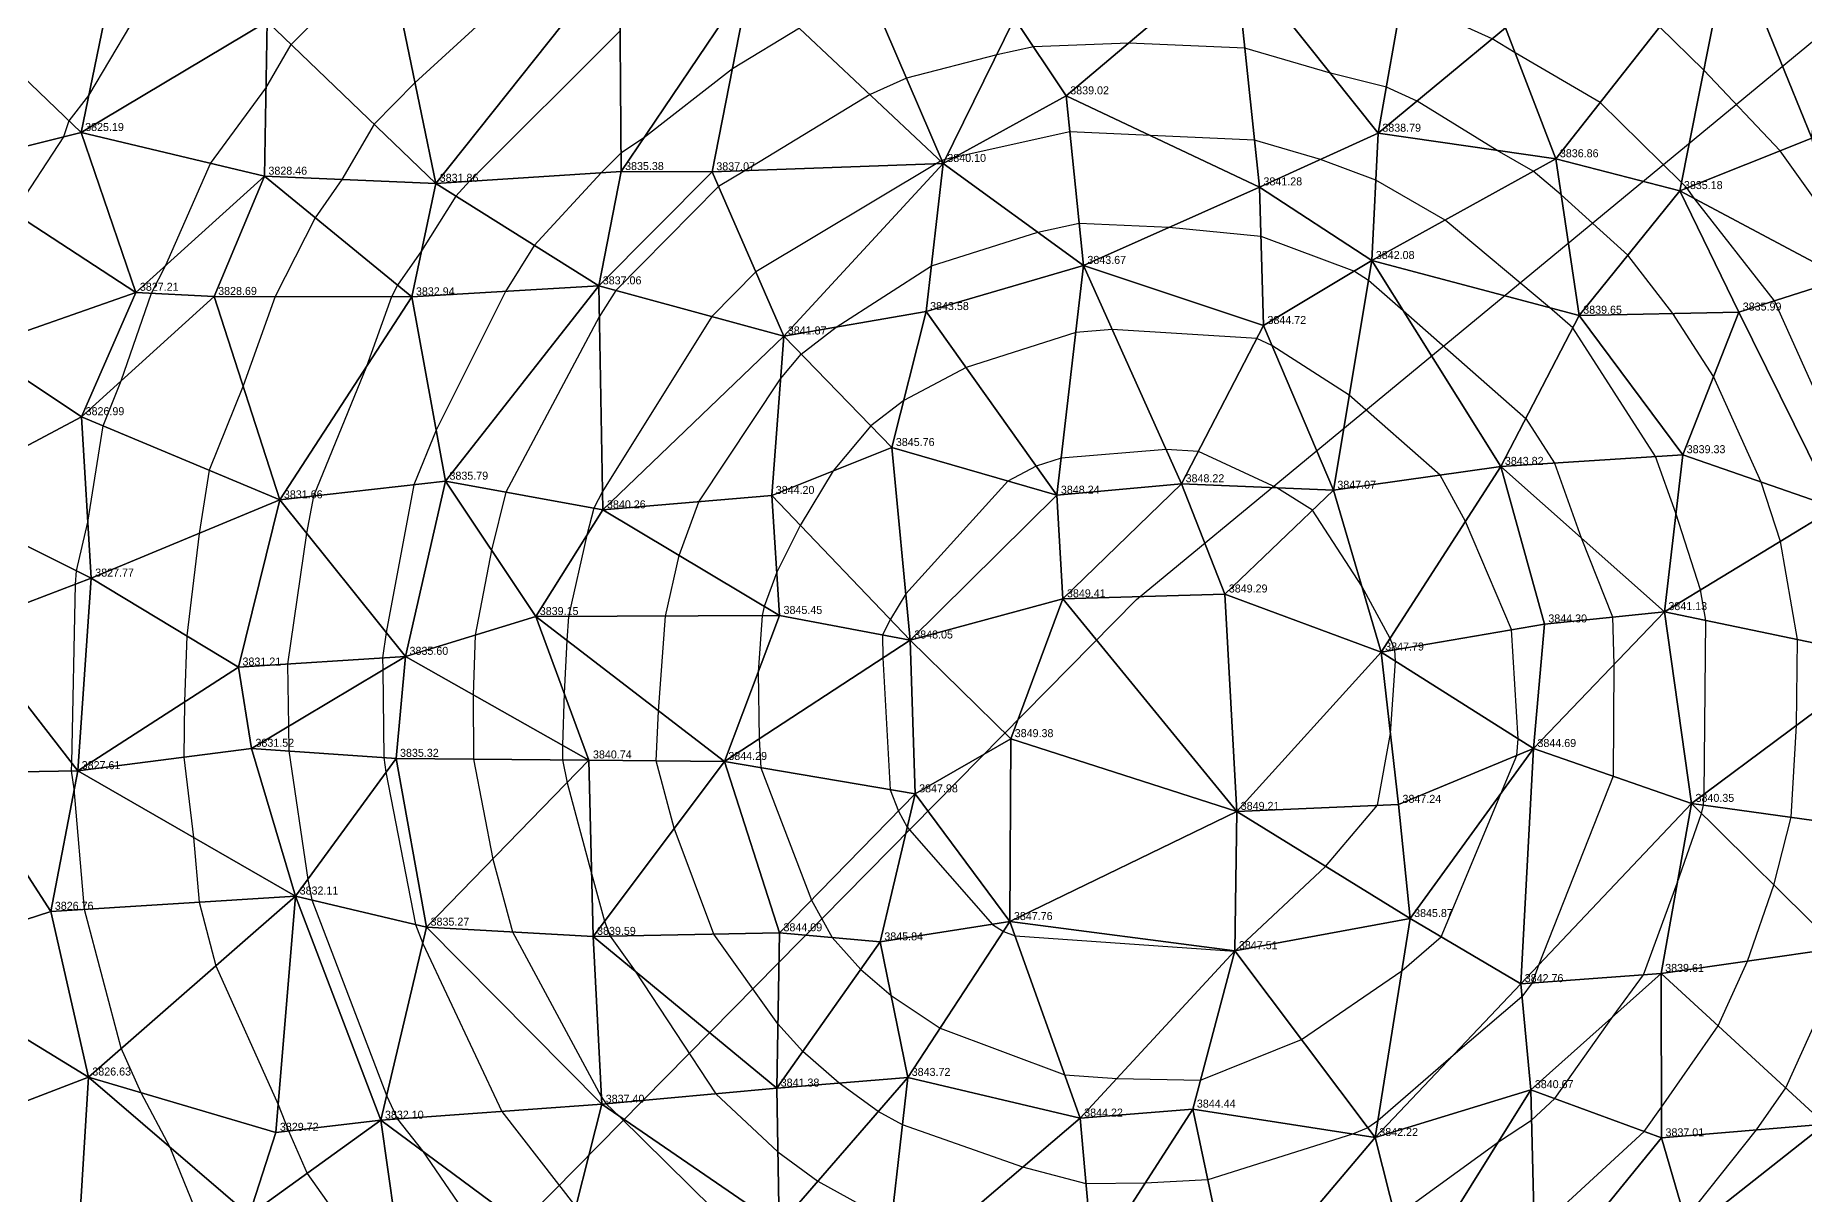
# Model space of a CAD drawing. Header units: metres. Extents: x 389994 to 390511, y 8247994 to 8248506.
# Drawn here: x 390112.5 to 390333.5, y 8248188.6 to 8248333.5 of the extents above; entities that cross this region are included whole.
import ezdxf

# ---------------------------------------------------------------- set-up
doc = ezdxf.new("R2010")
doc.units = ezdxf.units.M
for name, color, linetype in [('CURVAS_MAYORES', 30, 'Continuous'), ('CURVAS_MENORES', 33, 'Continuous'), ('EJE', 1, 'Continuous'), ('PUNTOS', 7, 'Continuous'), ('TIN', 8, 'Continuous')]:
    doc.layers.add(name, color=color, linetype=linetype)

msp = doc.modelspace()

# ---------------------------------------------------------------- linework, layer by layer
at = {"layer": 'CURVAS_MAYORES'}
for points, elevation in [([(390126.97, 8248339.22), (390119.12, 8248325.93), (390116.66, 8248322.77), (390115.97, 8248320.77), (390109.77, 8248311.28)], 3825), ([(390299.75, 8248183.86), (390313.46, 8248196.46), (390315.62, 8248199.51), (390322.71, 8248209.67), (390326.38, 8248217.76), (390329.68, 8248227.26), (390331.83, 8248235.73), (390332.5, 8248247.22), (390332.6, 8248257.96), (390330.48, 8248270.22), (390328.1, 8248277.63), (390322.11, 8248290.81), (390317.06, 8248298.71), (390311.41, 8248305.98), (390303.1, 8248313.54), (390299.6, 8248316.47), (390295.08, 8248319.09), (390285.1, 8248325.25), (390281.26, 8248326.99), (390274.27, 8248328.74), (390263.57, 8248331.88), (390249.06, 8248332.5), (390237.15, 8248332.03), (390232.57, 8248331.01), (390221.31, 8248328.11), (390216.74, 8248326.06), (390201.1, 8248316.55), (390197.83, 8248314.59), (390184.98, 8248301.57), (390182.92, 8248298.27), (390171.23, 8248276.36), (390169.44, 8248269.12), (390167.41, 8248258.5), (390167.17, 8248251.05), (390167.21, 8248243.01), (390169.62, 8248230.51), (390172.08, 8248221.4), (390183.17, 8248200.83), (390183.78, 8248199.91), (390185.48, 8248198.3), (390200.05, 8248183.94)], 3837.5)]:
    msp.add_lwpolyline(points, dxfattribs=dict(at, elevation=elevation))
at = {"layer": 'CURVAS_MENORES'}
for points, elevation in [([(390176.68, 8248342.94), (390159.89, 8248327.53), (390154.78, 8248322.36), (390150.77, 8248315.45), (390147.41, 8248310.67), (390142.41, 8248300.81), (390138.41, 8248289.64), (390134.19, 8248279.1), (390132.93, 8248271.22), (390131.37, 8248258.41), (390131.09, 8248250.15), (390131.02, 8248243.26), (390132.22, 8248233.22), (390132.91, 8248225.13), (390135.01, 8248217.17), (390142.81, 8248199.85), (390144.08, 8248196.53), (390146.43, 8248191.22), (390153.66, 8248180.96)], 3830), ([(390133.62, 8248183.82), (390129.29, 8248194.48), (390125.69, 8248201.31), (390123.19, 8248206.86), (390118.6, 8248224.23), (390117.32, 8248239.29), (390116.99, 8248241.53), (390117, 8248242.53), (390117.48, 8248264.88), (390117.58, 8248266.55), (390119.02, 8248272.64), (390120.93, 8248284.66), (390123.18, 8248290.27), (390126.95, 8248301.24), (390128.78, 8248304.73), (390134.35, 8248317.46), (390141.27, 8248326.87), (390144.43, 8248332.31), (390150.67, 8248338.62)], 3827.5), ([(390337.69, 8248282.56), (390329.74, 8248300.29), (390319.7, 8248313.11), (390318.78, 8248314.39), (390318.14, 8248315.07), (390307.96, 8248325.06), (390297.34, 8248331.28), (390294.47, 8248333.05), (390283.22, 8248338.17)], 3835), ([(390185.5, 8248333.99), (390166.7, 8248315.23), (390164.99, 8248313.38), (390160.71, 8248306.52), (390157.71, 8248302.24), (390156.96, 8248300.77), (390153.85, 8248292.06), (390147.2, 8248275.87), (390146.34, 8248271.24), (390143.97, 8248254.89), (390144.08, 8248247.11), (390144.11, 8248244.02), (390146.5, 8248227.96), (390147, 8248225.4), (390156.36, 8248200.9), (390157.72, 8248198.01), (390160.82, 8248194.03), (390170.21, 8248180.32)], 3832.5), ([(390207.92, 8248334.36), (390199.55, 8248329.28), (390188.46, 8248320.61), (390185.62, 8248318.72), (390183.16, 8248316.27), (390174.79, 8248307.21), (390171.2, 8248301.46), (390162.54, 8248284.1), (390159.75, 8248277.28), (390156.31, 8248258.83), (390155.85, 8248255.66), (390155.87, 8248254.15), (390155.99, 8248243.2), (390156.26, 8248241.37), (390159.95, 8248222.32), (390160.86, 8248219.94), (390170.74, 8248198.95), (390179.99, 8248187.05)], 3835), ([(390336.89, 8248309.99), (390330.44, 8248319.02), (390320.92, 8248329.1), (390315.39, 8248334.52)], 3832.5), ([(390282.37, 8248185.8), (390295.25, 8248195.17), (390299.39, 8248197.89), (390302.31, 8248200.57), (390309.6, 8248210.87), (390313.4, 8248216.05), (390317.6, 8248227.5), (390320.63, 8248236.22), (390320.89, 8248237.25), (390320.97, 8248238.64), (390321.17, 8248260.35), (390320.51, 8248264.17), (390317.43, 8248273.75), (390314.89, 8248280.82), (390304.54, 8248296.91), (390301.65, 8248299.45), (390288.58, 8248310.37), (390279.95, 8248315.37), (390273.03, 8248317.95), (390264.78, 8248320.38), (390251.77, 8248320.93), (390241.72, 8248321.41), (390227.26, 8248318.19), (390226.14, 8248317.94), (390225.73, 8248317.83), (390225.56, 8248317.76), (390224.99, 8248317.41), (390202.48, 8248303.89), (390196.98, 8248298.32), (390183.33, 8248276.46), (390182.22, 8248274.36), (390181.38, 8248270.98), (390179.08, 8248260.83), (390178.87, 8248257.83), (390178.53, 8248251.24), (390178.33, 8248244.75), (390178.34, 8248242.91), (390178.89, 8248240.06), (390181.96, 8248228.71), (390183.57, 8248222.75), (390184.26, 8248220.88), (390187.38, 8248216.51), (390197.49, 8248201.18), (390205.22, 8248193.91), (390210.21, 8248190.25), (390219.42, 8248185.18)], 3840), ([(390318.6, 8248185.46), (390327.51, 8248196.67), (390331.17, 8248201.91), (390337.38, 8248215.63)], 3835)]:
    msp.add_lwpolyline(points, dxfattribs=dict(at, elevation=elevation))
for points, elevation in [([(390224.42, 8248304.66), (390237.69, 8248308.86), (390242.86, 8248310.01), (390254.13, 8248309.48), (390265.58, 8248308.35), (390277.26, 8248304.01), (390279.03, 8248302.88), (390283.35, 8248299.07), (390298.67, 8248285.58), (390302.25, 8248280.01), (390305.61, 8248270.65), (390309.51, 8248260.77), (390309.69, 8248254.84), (390309.58, 8248240.86), (390300.3, 8248217.32), (390299.46, 8248215.03), (390298.19, 8248213.3), (390289.32, 8248205.7), (390280.2, 8248197.78), (390278.95, 8248196.92), (390277.02, 8248196.14), (390258.94, 8248190.44), (390251.11, 8248189.99), (390243.73, 8248189.94), (390235.83, 8248191.99), (390220.78, 8248197.28), (390217.76, 8248198.95), (390212.89, 8248202.51), (390208.33, 8248206.46), (390205.22, 8248209.9), (390197.21, 8248221.13), (390192.29, 8248234.37), (390190.01, 8248242.79), (390190.33, 8248249.01), (390191.18, 8248260.89), (390192.89, 8248268.46), (390195.34, 8248275.17), (390205.56, 8248290.52), (390208.15, 8248293.63), (390212.51, 8248297)], 3842.5), ([(390220.96, 8248287.84), (390216.84, 8248284.66), (390212.15, 8248279.02), (390208.03, 8248272.21), (390205.09, 8248266.37), (390203.53, 8248262.1), (390203.27, 8248260.94), (390202.76, 8248253.86), (390202.91, 8248245.56), (390203.12, 8248241.92), (390209.41, 8248225.37), (390212.01, 8248220.7), (390215.6, 8248216.72), (390219.38, 8248213.45), (390225.49, 8248209.37), (390241.07, 8248203.55), (390247.59, 8248203.09), (390258.05, 8248202.88), (390270.65, 8248207.97), (390283.18, 8248216.54), (390288.08, 8248220.8), (390295.54, 8248238.68), (390297.56, 8248243.46), (390297.71, 8248245.54), (390296.9, 8248259.19), (390291.13, 8248272.7), (390287.98, 8248278.5), (390276.62, 8248288.51), (390266.96, 8248294.71), (390265.07, 8248295.59), (390247, 8248296.7), (390242.44, 8248296.33), (390228.74, 8248291.94)], 3845), ([(390253.73, 8248281.72), (390240.63, 8248280.64), (390237.5, 8248279.63), (390233.94, 8248277.76), (390221.21, 8248263.67), (390219.28, 8248260.48), (390218.3, 8248258.53), (390218.36, 8248255.65), (390219.27, 8248239.18), (390220.29, 8248236.51), (390221.4, 8248234.5), (390232.06, 8248222.35), (390233.41, 8248221.45), (390234.86, 8248220.91), (390262.28, 8248219), (390262.31, 8248219), (390262.36, 8248219.01), (390262.44, 8248219.07), (390273.65, 8248229.6), (390280.13, 8248237.23), (390281.76, 8248246.22), (390282.41, 8248255.24), (390282.32, 8248256.67), (390281.71, 8248258.1), (390278.17, 8248264.63), (390272.01, 8248274.1), (390267.56, 8248276.9), (390257.77, 8248281.47)], 3847.5)]:
    msp.add_lwpolyline(points, close=True, dxfattribs=dict(at, elevation=elevation))
at = {"layer": 'EJE'}
msp.add_lwpolyline([(390034.34, 8248044.04), (390250.02, 8248262.95), (390470.51, 8248445.06)], dxfattribs=at)
at = {"layer": 'PUNTOS'}
for p in [(390241.26, 8248325.89, 3839.02), (390118.18, 8248321.31, 3825.19), (390280.25, 8248321.22, 3838.79), (390225.9, 8248317.44, 3840.1), (390302.43, 8248318.03, 3836.86), (390141.08, 8248315.85, 3828.46), (390185.64, 8248316.43, 3835.38), (390197.04, 8248316.4, 3837.07), (390162.48, 8248314.96, 3831.86), (390265.4, 8248314.51, 3841.28), (390317.93, 8248314.05, 3835.18), (390243.4, 8248304.7, 3843.67), (390279.44, 8248305.31, 3842.08), (390182.85, 8248302.14, 3837.06), (390125.02, 8248301.34, 3827.21), (390134.8, 8248300.82, 3828.69), (390159.51, 8248300.77, 3832.94), (390223.75, 8248298.93, 3843.58), (390305.35, 8248298.47, 3839.65), (390325.28, 8248298.87, 3835.99), (390205.97, 8248295.88, 3841.87), (390265.9, 8248297.19, 3844.72), (390118.24, 8248285.79, 3826.99), (390219.47, 8248281.94, 3845.76), (390318.28, 8248281.04, 3839.33), (390163.7, 8248277.73, 3835.79), (390295.56, 8248279.58, 3843.82), (390143.01, 8248275.4, 3831.66), (390204.46, 8248275.95, 3844.2), (390240.09, 8248275.98, 3848.24), (390255.67, 8248277.41, 3848.22), (390274.63, 8248276.6, 3847.07), (390183.38, 8248274.15, 3840.26), (390119.44, 8248265.62, 3827.77), (390240.85, 8248263.03, 3849.41), (390261.07, 8248263.63, 3849.29), (390174.98, 8248260.81, 3839.15), (390205.44, 8248260.95, 3845.45), (390300.99, 8248259.89, 3844.3), (390315.99, 8248261.43, 3841.13), (390221.77, 8248257.88, 3848.05), (390158.71, 8248255.84, 3835.6), (390280.61, 8248256.38, 3847.79), (390137.84, 8248254.5, 3831.21), (390234.32, 8248245.55, 3849.38), (390139.46, 8248244.35, 3831.52), (390157.52, 8248243.09, 3835.32), (390181.63, 8248242.89, 3840.74), (390198.54, 8248242.7, 3844.29), (390299.63, 8248244.32, 3844.69), (390117.75, 8248241.55, 3827.61), (390222.38, 8248238.65, 3847.98), (390262.56, 8248236.46, 3849.21), (390282.77, 8248237.34, 3847.24), (390319.38, 8248237.46, 3840.35), (390144.98, 8248225.88, 3832.11), (390114.39, 8248223.97, 3826.76), (390234.22, 8248222.69, 3847.76), (390284.22, 8248223.07, 3845.87), (390161.34, 8248221.99, 3835.27), (390182.14, 8248220.84, 3839.59), (390205.43, 8248221.29, 3844.09), (390218.03, 8248220.15, 3845.84), (390262.33, 8248219.05, 3847.51), (390315.59, 8248216.21, 3839.61), (390298.04, 8248214.93, 3842.76), (390119.08, 8248203.26, 3826.63), (390221.45, 8248203.21, 3843.72), (390205.08, 8248201.88, 3841.38), (390299.3, 8248201.68, 3840.67), (390183.22, 8248199.86, 3837.4), (390243, 8248198.13, 3844.22), (390257.08, 8248199.25, 3844.44), (390142.51, 8248196.35, 3829.72), (390155.64, 8248197.86, 3832.1), (390279.87, 8248195.7, 3842.22), (390315.63, 8248195.66, 3837.01)]:
    msp.add_point(p, dxfattribs=at)
at = {"layer": 'TIN'}
for points in [[(390214.18, 8248344.69, 3833.47), (390201.69, 8248340.23, 3833.23), (390225.9, 8248317.44, 3840.1)], [(390234.8, 8248335.55, 3836.63), (390214.18, 8248344.69, 3833.47), (390225.9, 8248317.44, 3840.1)], [(390302.43, 8248318.03, 3836.86), (390324.22, 8248345.73, 3829.53), (390296.12, 8248334.42, 3834.56)], [(390317.93, 8248314.05, 3835.18), (390324.22, 8248345.73, 3829.53), (390302.43, 8248318.03, 3836.86)], [(390324.22, 8248345.73, 3829.53), (390317.93, 8248314.05, 3835.18), (390334.42, 8248320.6, 3831.65)], [(390336.93, 8248344.39, 3828.29), (390324.22, 8248345.73, 3829.53), (390334.42, 8248320.6, 3831.65)], [(390100.94, 8248317.04, 3823.72), (390118.18, 8248321.31, 3825.19), (390095.04, 8248343.55, 3822.32)], [(390118.18, 8248321.31, 3825.19), (390122.12, 8248340.57, 3824.4), (390095.04, 8248343.55, 3822.32)], [(390157.12, 8248341, 3828.01), (390162.48, 8248314.96, 3831.86), (390185.43, 8248343.81, 3830.89)], [(390162.48, 8248314.96, 3831.86), (390185.64, 8248316.43, 3835.38), (390185.43, 8248343.81, 3830.89)], [(390185.64, 8248316.43, 3835.38), (390201.69, 8248340.23, 3833.23), (390185.43, 8248343.81, 3830.89)], [(390234.8, 8248335.55, 3836.63), (390241.26, 8248325.89, 3839.02), (390262.32, 8248343.75, 3834.92)], [(390262.32, 8248343.75, 3834.92), (390241.26, 8248325.89, 3839.02), (390265.4, 8248314.51, 3841.28)], [(390280.25, 8248321.22, 3838.79), (390262.32, 8248343.75, 3834.92), (390265.4, 8248314.51, 3841.28)], [(390280.25, 8248321.22, 3838.79), (390283.44, 8248339.43, 3834.72), (390262.32, 8248343.75, 3834.92)], [(390122.12, 8248340.57, 3824.4), (390118.18, 8248321.31, 3825.19), (390141.41, 8248335.2, 3826.77)], [(390162.48, 8248314.96, 3831.86), (390157.12, 8248341, 3828.01), (390141.41, 8248335.2, 3826.77)], [(390197.04, 8248316.4, 3837.07), (390201.69, 8248340.23, 3833.23), (390185.64, 8248316.43, 3835.38)], [(390201.69, 8248340.23, 3833.23), (390197.04, 8248316.4, 3837.07), (390225.9, 8248317.44, 3840.1)], [(390283.44, 8248339.43, 3834.72), (390280.25, 8248321.22, 3838.79), (390296.12, 8248334.42, 3834.56)], [(390118.18, 8248321.31, 3825.19), (390141.08, 8248315.85, 3828.46), (390141.41, 8248335.2, 3826.77)], [(390141.08, 8248315.85, 3828.46), (390162.48, 8248314.96, 3831.86), (390141.41, 8248335.2, 3826.77)], [(390241.26, 8248325.89, 3839.02), (390234.8, 8248335.55, 3836.63), (390225.9, 8248317.44, 3840.1)], [(390280.25, 8248321.22, 3838.79), (390302.43, 8248318.03, 3836.86), (390296.12, 8248334.42, 3834.56)], [(390241.26, 8248325.89, 3839.02), (390225.9, 8248317.44, 3840.1), (390243.4, 8248304.7, 3843.67)], [(390265.4, 8248314.51, 3841.28), (390241.26, 8248325.89, 3839.02), (390243.4, 8248304.7, 3843.67)], [(390100.94, 8248317.04, 3823.72), (390125.02, 8248301.34, 3827.21), (390118.18, 8248321.31, 3825.19)], [(390125.02, 8248301.34, 3827.21), (390141.08, 8248315.85, 3828.46), (390118.18, 8248321.31, 3825.19)], [(390279.44, 8248305.31, 3842.08), (390280.25, 8248321.22, 3838.79), (390265.4, 8248314.51, 3841.28)], [(390280.25, 8248321.22, 3838.79), (390279.44, 8248305.31, 3842.08), (390302.43, 8248318.03, 3836.86)], [(390334.42, 8248320.6, 3831.65), (390317.93, 8248314.05, 3835.18), (390338.5, 8248303.08, 3833.06)], [(390225.9, 8248317.44, 3840.1), (390197.04, 8248316.4, 3837.07), (390205.97, 8248295.88, 3841.87)], [(390223.75, 8248298.93, 3843.58), (390225.9, 8248317.44, 3840.1), (390205.97, 8248295.88, 3841.87)], [(390225.9, 8248317.44, 3840.1), (390223.75, 8248298.93, 3843.58), (390243.4, 8248304.7, 3843.67)], [(390279.44, 8248305.31, 3842.08), (390305.35, 8248298.47, 3839.65), (390302.43, 8248318.03, 3836.86)], [(390305.35, 8248298.47, 3839.65), (390317.93, 8248314.05, 3835.18), (390302.43, 8248318.03, 3836.86)], [(390125.02, 8248301.34, 3827.21), (390100.94, 8248317.04, 3823.72), (390105.26, 8248294.4, 3825)], [(390125.02, 8248301.34, 3827.21), (390134.8, 8248300.82, 3828.69), (390141.08, 8248315.85, 3828.46)], [(390141.08, 8248315.85, 3828.46), (390134.8, 8248300.82, 3828.69), (390159.51, 8248300.77, 3832.94)], [(390162.48, 8248314.96, 3831.86), (390141.08, 8248315.85, 3828.46), (390159.51, 8248300.77, 3832.94)], [(390162.48, 8248314.96, 3831.86), (390182.85, 8248302.14, 3837.06), (390185.64, 8248316.43, 3835.38)], [(390182.85, 8248302.14, 3837.06), (390197.04, 8248316.4, 3837.07), (390185.64, 8248316.43, 3835.38)], [(390197.04, 8248316.4, 3837.07), (390182.85, 8248302.14, 3837.06), (390205.97, 8248295.88, 3841.87)], [(390182.85, 8248302.14, 3837.06), (390162.48, 8248314.96, 3831.86), (390159.51, 8248300.77, 3832.94)], [(390265.9, 8248297.19, 3844.72), (390265.4, 8248314.51, 3841.28), (390243.4, 8248304.7, 3843.67)], [(390265.9, 8248297.19, 3844.72), (390279.44, 8248305.31, 3842.08), (390265.4, 8248314.51, 3841.28)], [(390317.93, 8248314.05, 3835.18), (390305.35, 8248298.47, 3839.65), (390325.28, 8248298.87, 3835.99)], [(390338.5, 8248303.08, 3833.06), (390317.93, 8248314.05, 3835.18), (390325.28, 8248298.87, 3835.99)], [(390223.75, 8248298.93, 3843.58), (390240.09, 8248275.98, 3848.24), (390243.4, 8248304.7, 3843.67)], [(390240.09, 8248275.98, 3848.24), (390255.67, 8248277.41, 3848.22), (390243.4, 8248304.7, 3843.67)], [(390255.67, 8248277.41, 3848.22), (390265.9, 8248297.19, 3844.72), (390243.4, 8248304.7, 3843.67)], [(390274.63, 8248276.6, 3847.07), (390279.44, 8248305.31, 3842.08), (390265.9, 8248297.19, 3844.72)], [(390274.63, 8248276.6, 3847.07), (390295.56, 8248279.58, 3843.82), (390279.44, 8248305.31, 3842.08)], [(390295.56, 8248279.58, 3843.82), (390305.35, 8248298.47, 3839.65), (390279.44, 8248305.31, 3842.08)], [(390163.7, 8248277.73, 3835.79), (390182.85, 8248302.14, 3837.06), (390159.51, 8248300.77, 3832.94)], [(390163.7, 8248277.73, 3835.79), (390183.38, 8248274.15, 3840.26), (390182.85, 8248302.14, 3837.06)], [(390182.85, 8248302.14, 3837.06), (390183.38, 8248274.15, 3840.26), (390205.97, 8248295.88, 3841.87)], [(390337.37, 8248274.41, 3835.77), (390338.5, 8248303.08, 3833.06), (390325.28, 8248298.87, 3835.99)], [(390118.24, 8248285.79, 3826.99), (390125.02, 8248301.34, 3827.21), (390105.26, 8248294.4, 3825)], [(390134.8, 8248300.82, 3828.69), (390125.02, 8248301.34, 3827.21), (390118.24, 8248285.79, 3826.99)], [(390134.8, 8248300.82, 3828.69), (390118.24, 8248285.79, 3826.99), (390143.01, 8248275.4, 3831.66)], [(390134.8, 8248300.82, 3828.69), (390143.01, 8248275.4, 3831.66), (390159.51, 8248300.77, 3832.94)], [(390143.01, 8248275.4, 3831.66), (390163.7, 8248277.73, 3835.79), (390159.51, 8248300.77, 3832.94)], [(390219.47, 8248281.94, 3845.76), (390223.75, 8248298.93, 3843.58), (390205.97, 8248295.88, 3841.87)], [(390240.09, 8248275.98, 3848.24), (390223.75, 8248298.93, 3843.58), (390219.47, 8248281.94, 3845.76)], [(390305.35, 8248298.47, 3839.65), (390295.56, 8248279.58, 3843.82), (390318.28, 8248281.04, 3839.33)], [(390305.35, 8248298.47, 3839.65), (390318.28, 8248281.04, 3839.33), (390325.28, 8248298.87, 3835.99)], [(390318.28, 8248281.04, 3839.33), (390337.37, 8248274.41, 3835.77), (390325.28, 8248298.87, 3835.99)], [(390183.38, 8248274.15, 3840.26), (390204.46, 8248275.95, 3844.2), (390205.97, 8248295.88, 3841.87)], [(390204.46, 8248275.95, 3844.2), (390219.47, 8248281.94, 3845.76), (390205.97, 8248295.88, 3841.87)], [(390274.63, 8248276.6, 3847.07), (390265.9, 8248297.19, 3844.72), (390255.67, 8248277.41, 3848.22)], [(390099.25, 8248275.69, 3824.83), (390118.24, 8248285.79, 3826.99), (390105.26, 8248294.4, 3825)], [(390118.24, 8248285.79, 3826.99), (390099.25, 8248275.69, 3824.83), (390119.44, 8248265.62, 3827.77)], [(390118.24, 8248285.79, 3826.99), (390119.44, 8248265.62, 3827.77), (390143.01, 8248275.4, 3831.66)], [(390204.46, 8248275.95, 3844.2), (390221.77, 8248257.88, 3848.05), (390219.47, 8248281.94, 3845.76)], [(390221.77, 8248257.88, 3848.05), (390240.09, 8248275.98, 3848.24), (390219.47, 8248281.94, 3845.76)], [(390295.56, 8248279.58, 3843.82), (390315.99, 8248261.43, 3841.13), (390318.28, 8248281.04, 3839.33)], [(390315.99, 8248261.43, 3841.13), (390337.37, 8248274.41, 3835.77), (390318.28, 8248281.04, 3839.33)], [(390158.71, 8248255.84, 3835.6), (390163.7, 8248277.73, 3835.79), (390143.01, 8248275.4, 3831.66)], [(390163.7, 8248277.73, 3835.79), (390158.71, 8248255.84, 3835.6), (390174.98, 8248260.81, 3839.15)], [(390183.38, 8248274.15, 3840.26), (390163.7, 8248277.73, 3835.79), (390174.98, 8248260.81, 3839.15)], [(390295.56, 8248279.58, 3843.82), (390274.63, 8248276.6, 3847.07), (390280.61, 8248256.38, 3847.79)], [(390300.99, 8248259.89, 3844.3), (390295.56, 8248279.58, 3843.82), (390280.61, 8248256.38, 3847.79)], [(390315.99, 8248261.43, 3841.13), (390295.56, 8248279.58, 3843.82), (390300.99, 8248259.89, 3844.3)], [(390099.25, 8248275.69, 3824.83), (390103.75, 8248259.63, 3825.6), (390119.44, 8248265.62, 3827.77)], [(390143.01, 8248275.4, 3831.66), (390119.44, 8248265.62, 3827.77), (390137.84, 8248254.5, 3831.21)], [(390158.71, 8248255.84, 3835.6), (390143.01, 8248275.4, 3831.66), (390137.84, 8248254.5, 3831.21)], [(390204.46, 8248275.95, 3844.2), (390183.38, 8248274.15, 3840.26), (390205.44, 8248260.95, 3845.45)], [(390221.77, 8248257.88, 3848.05), (390204.46, 8248275.95, 3844.2), (390205.44, 8248260.95, 3845.45)], [(390240.09, 8248275.98, 3848.24), (390221.77, 8248257.88, 3848.05), (390240.85, 8248263.03, 3849.41)], [(390255.67, 8248277.41, 3848.22), (390240.09, 8248275.98, 3848.24), (390240.85, 8248263.03, 3849.41)], [(390261.07, 8248263.63, 3849.29), (390255.67, 8248277.41, 3848.22), (390240.85, 8248263.03, 3849.41)], [(390274.63, 8248276.6, 3847.07), (390255.67, 8248277.41, 3848.22), (390261.07, 8248263.63, 3849.29)], [(390280.61, 8248256.38, 3847.79), (390274.63, 8248276.6, 3847.07), (390261.07, 8248263.63, 3849.29)], [(390205.44, 8248260.95, 3845.45), (390183.38, 8248274.15, 3840.26), (390174.98, 8248260.81, 3839.15)], [(390343.8, 8248255.62, 3835.05), (390337.37, 8248274.41, 3835.77), (390315.99, 8248261.43, 3841.13)], [(390103.75, 8248259.63, 3825.6), (390117.75, 8248241.55, 3827.61), (390119.44, 8248265.62, 3827.77)], [(390119.44, 8248265.62, 3827.77), (390117.75, 8248241.55, 3827.61), (390137.84, 8248254.5, 3831.21)], [(390221.77, 8248257.88, 3848.05), (390234.32, 8248245.55, 3849.38), (390240.85, 8248263.03, 3849.41)], [(390234.32, 8248245.55, 3849.38), (390262.56, 8248236.46, 3849.21), (390240.85, 8248263.03, 3849.41)], [(390262.56, 8248236.46, 3849.21), (390261.07, 8248263.63, 3849.29), (390240.85, 8248263.03, 3849.41)], [(390280.61, 8248256.38, 3847.79), (390261.07, 8248263.63, 3849.29), (390262.56, 8248236.46, 3849.21)], [(390158.71, 8248255.84, 3835.6), (390181.63, 8248242.89, 3840.74), (390174.98, 8248260.81, 3839.15)], [(390198.54, 8248242.7, 3844.29), (390205.44, 8248260.95, 3845.45), (390174.98, 8248260.81, 3839.15)], [(390181.63, 8248242.89, 3840.74), (390198.54, 8248242.7, 3844.29), (390174.98, 8248260.81, 3839.15)], [(390198.54, 8248242.7, 3844.29), (390221.77, 8248257.88, 3848.05), (390205.44, 8248260.95, 3845.45)], [(390299.63, 8248244.32, 3844.69), (390300.99, 8248259.89, 3844.3), (390280.61, 8248256.38, 3847.79)], [(390315.99, 8248261.43, 3841.13), (390299.63, 8248244.32, 3844.69), (390319.38, 8248237.46, 3840.35)], [(390299.63, 8248244.32, 3844.69), (390315.99, 8248261.43, 3841.13), (390300.99, 8248259.89, 3844.3)], [(390343.8, 8248255.62, 3835.05), (390315.99, 8248261.43, 3841.13), (390319.38, 8248237.46, 3840.35)], [(390117.75, 8248241.55, 3827.61), (390103.75, 8248259.63, 3825.6), (390103.18, 8248241.3, 3825.54)], [(390221.77, 8248257.88, 3848.05), (390198.54, 8248242.7, 3844.29), (390222.38, 8248238.65, 3847.98)], [(390234.32, 8248245.55, 3849.38), (390221.77, 8248257.88, 3848.05), (390222.38, 8248238.65, 3847.98)], [(390139.46, 8248244.35, 3831.52), (390158.71, 8248255.84, 3835.6), (390137.84, 8248254.5, 3831.21)], [(390139.46, 8248244.35, 3831.52), (390157.52, 8248243.09, 3835.32), (390158.71, 8248255.84, 3835.6)], [(390157.52, 8248243.09, 3835.32), (390181.63, 8248242.89, 3840.74), (390158.71, 8248255.84, 3835.6)], [(390282.77, 8248237.34, 3847.24), (390280.61, 8248256.38, 3847.79), (390262.56, 8248236.46, 3849.21)], [(390282.77, 8248237.34, 3847.24), (390299.63, 8248244.32, 3844.69), (390280.61, 8248256.38, 3847.79)], [(390337.67, 8248234.92, 3836.17), (390343.8, 8248255.62, 3835.05), (390319.38, 8248237.46, 3840.35)], [(390117.75, 8248241.55, 3827.61), (390139.46, 8248244.35, 3831.52), (390137.84, 8248254.5, 3831.21)], [(390234.22, 8248222.69, 3847.76), (390234.32, 8248245.55, 3849.38), (390222.38, 8248238.65, 3847.98)], [(390234.32, 8248245.55, 3849.38), (390234.22, 8248222.69, 3847.76), (390262.56, 8248236.46, 3849.21)], [(390117.75, 8248241.55, 3827.61), (390144.98, 8248225.88, 3832.11), (390139.46, 8248244.35, 3831.52)], [(390144.98, 8248225.88, 3832.11), (390157.52, 8248243.09, 3835.32), (390139.46, 8248244.35, 3831.52)], [(390157.52, 8248243.09, 3835.32), (390144.98, 8248225.88, 3832.11), (390161.34, 8248221.99, 3835.27)], [(390157.52, 8248243.09, 3835.32), (390161.34, 8248221.99, 3835.27), (390181.63, 8248242.89, 3840.74)], [(390181.63, 8248242.89, 3840.74), (390161.34, 8248221.99, 3835.27), (390182.14, 8248220.84, 3839.59)], [(390198.54, 8248242.7, 3844.29), (390181.63, 8248242.89, 3840.74), (390182.14, 8248220.84, 3839.59)], [(390205.43, 8248221.29, 3844.09), (390198.54, 8248242.7, 3844.29), (390182.14, 8248220.84, 3839.59)], [(390198.54, 8248242.7, 3844.29), (390205.43, 8248221.29, 3844.09), (390222.38, 8248238.65, 3847.98)], [(390299.63, 8248244.32, 3844.69), (390282.77, 8248237.34, 3847.24), (390284.22, 8248223.07, 3845.87)], [(390299.63, 8248244.32, 3844.69), (390284.22, 8248223.07, 3845.87), (390298.04, 8248214.93, 3842.76)], [(390299.63, 8248244.32, 3844.69), (390298.04, 8248214.93, 3842.76), (390319.38, 8248237.46, 3840.35)], [(390114.39, 8248223.97, 3826.76), (390103.18, 8248241.3, 3825.54), (390095.37, 8248217.78, 3824.27)], [(390117.75, 8248241.55, 3827.61), (390103.18, 8248241.3, 3825.54), (390114.39, 8248223.97, 3826.76)], [(390144.98, 8248225.88, 3832.11), (390117.75, 8248241.55, 3827.61), (390114.39, 8248223.97, 3826.76)], [(390205.43, 8248221.29, 3844.09), (390218.03, 8248220.15, 3845.84), (390222.38, 8248238.65, 3847.98)], [(390218.03, 8248220.15, 3845.84), (390234.22, 8248222.69, 3847.76), (390222.38, 8248238.65, 3847.98)], [(390234.22, 8248222.69, 3847.76), (390262.33, 8248219.05, 3847.51), (390262.56, 8248236.46, 3849.21)], [(390262.33, 8248219.05, 3847.51), (390284.22, 8248223.07, 3845.87), (390262.56, 8248236.46, 3849.21)], [(390284.22, 8248223.07, 3845.87), (390282.77, 8248237.34, 3847.24), (390262.56, 8248236.46, 3849.21)], [(390298.04, 8248214.93, 3842.76), (390315.59, 8248216.21, 3839.61), (390319.38, 8248237.46, 3840.35)], [(390315.59, 8248216.21, 3839.61), (390337.65, 8248219.37, 3835.3), (390319.38, 8248237.46, 3840.35)], [(390337.65, 8248219.37, 3835.3), (390337.67, 8248234.92, 3836.17), (390319.38, 8248237.46, 3840.35)], [(390119.08, 8248203.26, 3826.63), (390144.98, 8248225.88, 3832.11), (390114.39, 8248223.97, 3826.76)], [(390144.98, 8248225.88, 3832.11), (390119.08, 8248203.26, 3826.63), (390142.51, 8248196.35, 3829.72)], [(390155.64, 8248197.86, 3832.1), (390144.98, 8248225.88, 3832.11), (390142.51, 8248196.35, 3829.72)], [(390161.34, 8248221.99, 3835.27), (390144.98, 8248225.88, 3832.11), (390155.64, 8248197.86, 3832.1)], [(390119.08, 8248203.26, 3826.63), (390114.39, 8248223.97, 3826.76), (390095.37, 8248217.78, 3824.27)], [(390234.22, 8248222.69, 3847.76), (390218.03, 8248220.15, 3845.84), (390221.45, 8248203.21, 3843.72)], [(390243, 8248198.13, 3844.22), (390234.22, 8248222.69, 3847.76), (390221.45, 8248203.21, 3843.72)], [(390234.22, 8248222.69, 3847.76), (390243, 8248198.13, 3844.22), (390262.33, 8248219.05, 3847.51)], [(390284.22, 8248223.07, 3845.87), (390262.33, 8248219.05, 3847.51), (390279.87, 8248195.7, 3842.22)], [(390298.04, 8248214.93, 3842.76), (390284.22, 8248223.07, 3845.87), (390279.87, 8248195.7, 3842.22)], [(390183.22, 8248199.86, 3837.4), (390161.34, 8248221.99, 3835.27), (390155.64, 8248197.86, 3832.1)], [(390161.34, 8248221.99, 3835.27), (390183.22, 8248199.86, 3837.4), (390182.14, 8248220.84, 3839.59)], [(390205.08, 8248201.88, 3841.38), (390205.43, 8248221.29, 3844.09), (390182.14, 8248220.84, 3839.59)], [(390183.22, 8248199.86, 3837.4), (390205.08, 8248201.88, 3841.38), (390182.14, 8248220.84, 3839.59)], [(390205.08, 8248201.88, 3841.38), (390218.03, 8248220.15, 3845.84), (390205.43, 8248221.29, 3844.09)], [(390218.03, 8248220.15, 3845.84), (390205.08, 8248201.88, 3841.38), (390221.45, 8248203.21, 3843.72)], [(390262.33, 8248219.05, 3847.51), (390243, 8248198.13, 3844.22), (390257.08, 8248199.25, 3844.44)], [(390262.33, 8248219.05, 3847.51), (390257.08, 8248199.25, 3844.44), (390279.87, 8248195.7, 3842.22)], [(390336.08, 8248197.4, 3833.55), (390337.65, 8248219.37, 3835.3), (390315.59, 8248216.21, 3839.61)], [(390097.08, 8248194.81, 3823.8), (390119.08, 8248203.26, 3826.63), (390095.37, 8248217.78, 3824.27)], [(390299.3, 8248201.68, 3840.67), (390315.59, 8248216.21, 3839.61), (390298.04, 8248214.93, 3842.76)], [(390299.3, 8248201.68, 3840.67), (390315.63, 8248195.66, 3837.01), (390315.59, 8248216.21, 3839.61)], [(390315.63, 8248195.66, 3837.01), (390336.08, 8248197.4, 3833.55), (390315.59, 8248216.21, 3839.61)], [(390299.3, 8248201.68, 3840.67), (390298.04, 8248214.93, 3842.76), (390279.87, 8248195.7, 3842.22)], [(390119.08, 8248203.26, 3826.63), (390097.08, 8248194.81, 3823.8), (390117.51, 8248177.52, 3825.05)], [(390139.17, 8248185.99, 3828.34), (390119.08, 8248203.26, 3826.63), (390117.51, 8248177.52, 3825.05)], [(390119.08, 8248203.26, 3826.63), (390139.17, 8248185.99, 3828.34), (390142.51, 8248196.35, 3829.72)], [(390221.45, 8248203.21, 3843.72), (390205.08, 8248201.88, 3841.38), (390205.37, 8248184.67, 3838.4)], [(390221.45, 8248203.21, 3843.72), (390205.37, 8248184.67, 3838.4), (390218.53, 8248177.2, 3838.35)], [(390243, 8248198.13, 3844.22), (390221.45, 8248203.21, 3843.72), (390218.53, 8248177.2, 3838.35)], [(390205.37, 8248184.67, 3838.4), (390205.08, 8248201.88, 3841.38), (390183.22, 8248199.86, 3837.4)], [(390284.4, 8248177.76, 3838.19), (390299.3, 8248201.68, 3840.67), (390279.87, 8248195.7, 3842.22)], [(390284.4, 8248177.76, 3838.19), (390299.93, 8248176.38, 3836.17), (390299.3, 8248201.68, 3840.67)], [(390299.93, 8248176.38, 3836.17), (390315.63, 8248195.66, 3837.01), (390299.3, 8248201.68, 3840.67)], [(390183.22, 8248199.86, 3837.4), (390155.64, 8248197.86, 3832.1), (390178.46, 8248180.98, 3833.86)], [(390205.37, 8248184.67, 3838.4), (390183.22, 8248199.86, 3837.4), (390178.46, 8248180.98, 3833.86)], [(390244.61, 8248179.93, 3840.4), (390243, 8248198.13, 3844.22), (390218.53, 8248177.2, 3838.35)], [(390257.08, 8248199.25, 3844.44), (390243, 8248198.13, 3844.22), (390244.61, 8248179.93, 3840.4)], [(390262.23, 8248174.88, 3839.08), (390257.08, 8248199.25, 3844.44), (390244.61, 8248179.93, 3840.4)], [(390257.08, 8248199.25, 3844.44), (390262.23, 8248174.88, 3839.08), (390279.87, 8248195.7, 3842.22)], [(390139.17, 8248185.99, 3828.34), (390155.64, 8248197.86, 3832.1), (390142.51, 8248196.35, 3829.72)], [(390139.17, 8248185.99, 3828.34), (390158.23, 8248179.37, 3830.52), (390155.64, 8248197.86, 3832.1)], [(390155.64, 8248197.86, 3832.1), (390158.23, 8248179.37, 3830.52), (390178.46, 8248180.98, 3833.86)], [(390336.08, 8248197.4, 3833.55), (390315.63, 8248195.66, 3837.01), (390319.04, 8248183.94, 3834.7)], [(390343.93, 8248179.68, 3830.23), (390336.08, 8248197.4, 3833.55), (390319.04, 8248183.94, 3834.7)], [(390097.08, 8248194.81, 3823.8), (390099.05, 8248176.2, 3823.31), (390117.51, 8248177.52, 3825.05)], [(390262.23, 8248174.88, 3839.08), (390284.4, 8248177.76, 3838.19), (390279.87, 8248195.7, 3842.22)], [(390315.63, 8248195.66, 3837.01), (390299.93, 8248176.38, 3836.17), (390319.04, 8248183.94, 3834.7)]]:
    msp.add_3dface(points, dxfattribs=at)

# ---------------------------------------------------------------- texts
at = {"layer": 'PUNTOS'}
for s, p in [('3839.02', (390241.76, 8248326.09)), ('3825.19', (390118.68, 8248321.51)), ('3838.79', (390280.75, 8248321.42)), ('3835.38', (390186.14, 8248316.63)), ('3837.07', (390197.54, 8248316.6)), ('3840.10', (390226.4, 8248317.64)), ('3836.86', (390302.93, 8248318.23)), ('3828.46', (390141.58, 8248316.05)), ('3831.86', (390162.98, 8248315.16)), ('3841.28', (390265.9, 8248314.71)), ('3835.18', (390318.43, 8248314.25)), ('3842.08', (390279.94, 8248305.51)), ('3843.67', (390243.9, 8248304.9)), ('3827.21', (390125.52, 8248301.54)), ('3828.69', (390135.3, 8248301.02)), ('3832.94', (390160.01, 8248300.97)), ('3837.06', (390183.35, 8248302.34)), ('3843.58', (390224.25, 8248299.13)), ('3839.65', (390305.85, 8248298.67)), ('3835.99', (390325.78, 8248299.07)), ('3844.72', (390266.4, 8248297.39)), ('3841.87', (390206.47, 8248296.08)), ('3826.99', (390118.74, 8248285.99)), ('3845.76', (390219.97, 8248282.14)), ('3839.33', (390318.78, 8248281.24)), ('3843.82', (390296.06, 8248279.78)), ('3835.79', (390164.2, 8248277.93)), ('3848.22', (390256.17, 8248277.61)), ('3847.07', (390275.13, 8248276.8)), ('3831.66', (390143.51, 8248275.6)), ('3840.26', (390183.88, 8248274.35)), ('3844.20', (390204.96, 8248276.15)), ('3848.24', (390240.59, 8248276.18)), ('3827.77', (390119.94, 8248265.82)), ('3849.29', (390261.57, 8248263.83)), ('3845.45', (390205.94, 8248261.15)), ('3849.41', (390241.35, 8248263.23)), ('3841.13', (390316.49, 8248261.63)), ('3839.15', (390175.48, 8248261.01)), ('3844.30', (390301.49, 8248260.09)), ('3848.05', (390222.27, 8248258.08)), ('3831.21', (390138.34, 8248254.7)), ('3835.60', (390159.21, 8248256.04)), ('3847.79', (390281.11, 8248256.58)), ('3849.38', (390234.82, 8248245.75)), ('3831.52', (390139.96, 8248244.55)), ('3844.69', (390300.13, 8248244.52)), ('3827.61', (390118.25, 8248241.75)), ('3835.32', (390158.02, 8248243.29)), ('3840.74', (390182.13, 8248243.09)), ('3844.29', (390199.04, 8248242.9)), ('3847.98', (390222.88, 8248238.85)), ('3847.24', (390283.27, 8248237.54)), ('3840.35', (390319.88, 8248237.66)), ('3849.21', (390263.06, 8248236.66)), ('3832.11', (390145.48, 8248226.08)), ('3826.76', (390114.89, 8248224.17)), ('3835.27', (390161.84, 8248222.19)), ('3844.09', (390205.93, 8248221.49)), ('3847.76', (390234.72, 8248222.89)), ('3845.87', (390284.72, 8248223.27)), ('3839.59', (390182.64, 8248221.04)), ('3845.84', (390218.53, 8248220.35)), ('3847.51', (390262.83, 8248219.25)), ('3842.76', (390298.54, 8248215.13)), ('3839.61', (390316.09, 8248216.41)), ('3826.63', (390119.58, 8248203.46)), ('3841.38', (390205.58, 8248202.08)), ('3843.72', (390221.95, 8248203.41)), ('3840.67', (390299.8, 8248201.88)), ('3837.40', (390183.72, 8248200.06)), ('3844.44', (390257.58, 8248199.45)), ('3832.10', (390156.14, 8248198.06)), ('3844.22', (390243.5, 8248198.33)), ('3829.72', (390143.01, 8248196.55)), ('3842.22', (390280.37, 8248195.9)), ('3837.01', (390316.13, 8248195.86))]:
    msp.add_text(s, height=1, dxfattribs=at).set_placement(p)

doc.saveas('drawing.dxf')
